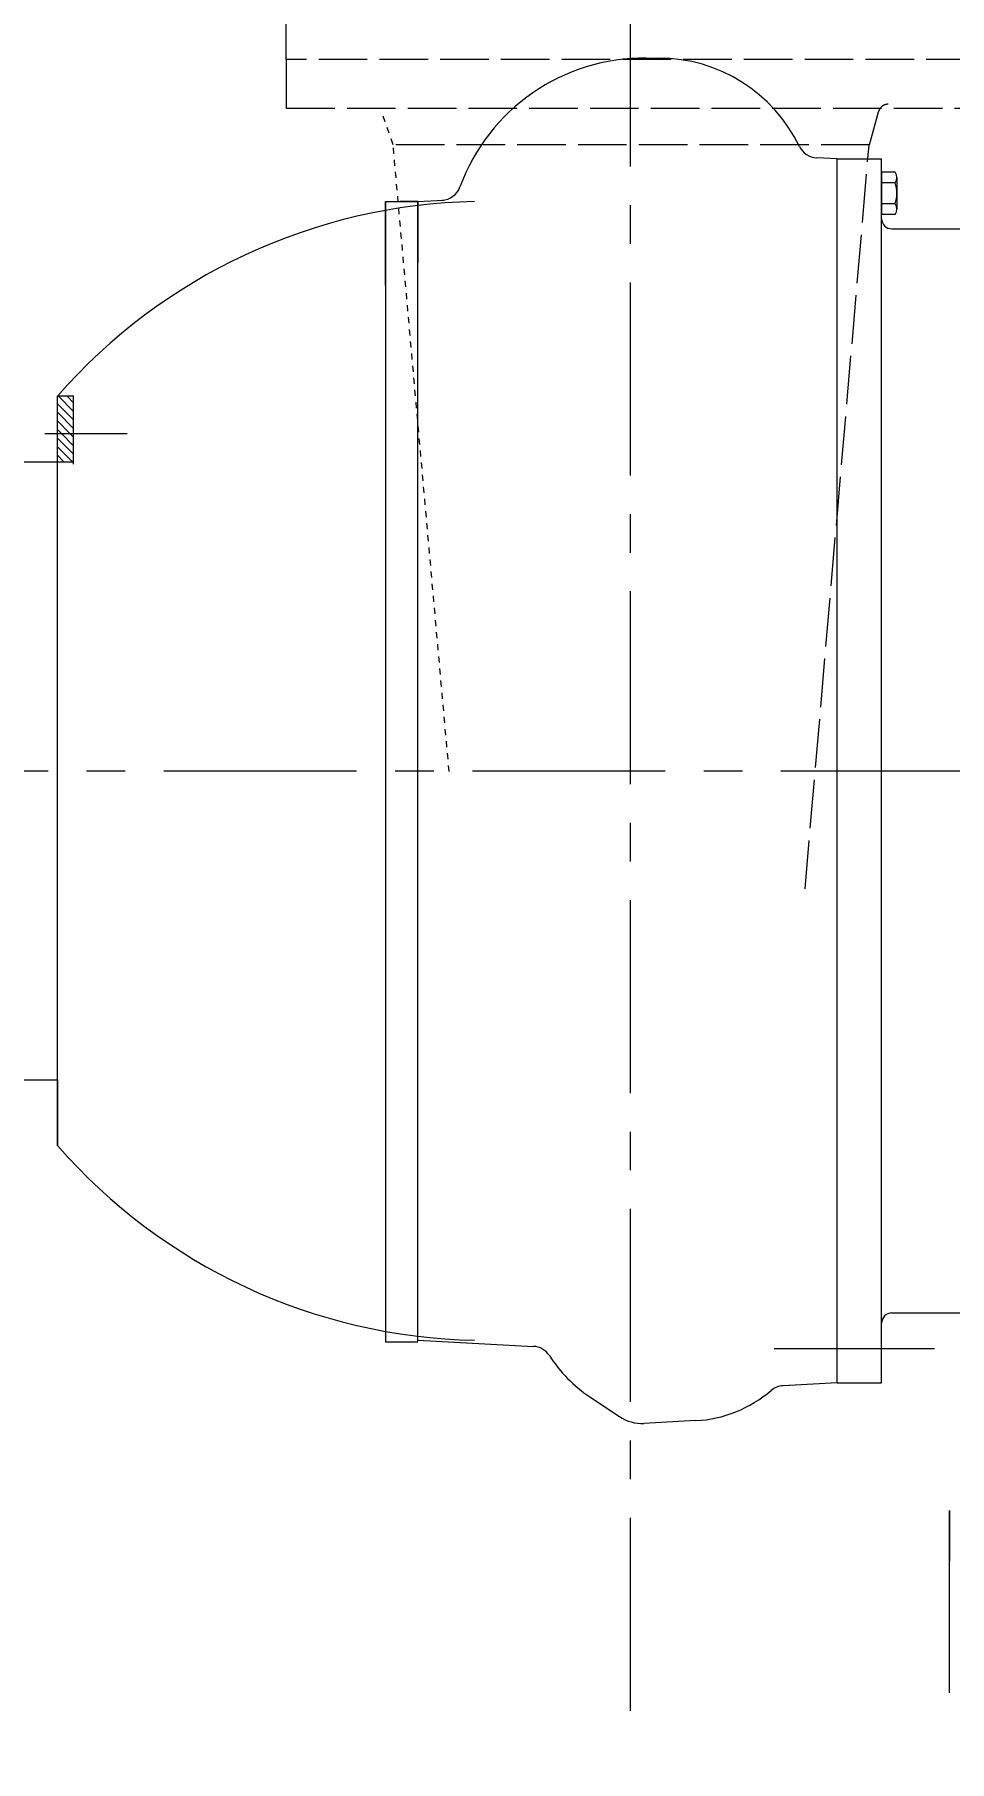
# Model space of a CAD drawing. Header units: millimetres. Extents: x 0 to 559189, y 1 to 426050.
# Drawn here: x 441293 to 452769, y 246963 to 268610 of the extents above; entities that cross this region are included whole.
import ezdxf

# ---------------------------------------------------------------- set-up
doc = ezdxf.new("R2010")
doc.units = ezdxf.units.MM
doc.header["$LTSCALE"] = 25.4
for name, pattern in [('ACAD_ISO02W100', [15, 12, -3]), ('ACAD_ISO04W100', [30, 24, -3, 0, -3]), ('CENTER', [50.8, 31.75, -6.35, 6.35, -6.35]), ('CHAIN', [0.7087, 0.4724, -0.0591, 0.1181, -0.0591]), ('EB_DASH', [6, 3, -3])]:
    doc.linetypes.add(name, pattern=pattern)
doc.layers.get('Defpoints').update_dxf_attribs({"lineweight": 5})
for name, color, linetype, lineweight in [('CAXA0', 7, 'Continuous', 5), ('CAXA1', 5, 'CENTER', 5), ('CAXA2', 6, 'EB_DASH', 5), ('图层1', 1, 'ACAD_ISO04W100', 5)]:
    doc.layers.add(name, color=color, linetype=linetype, lineweight=lineweight)
doc.styles.add('Roman', font='arial.ttf')
doc.styles.get("Standard").update_dxf_attribs({"font": 'arial.ttf'})
doc.dimstyles.new('ISO-25', dxfattribs={"dimscale": 30, "dimtxt": 38.1, "dimasz": 38.1, "dimexe": 50.8, "dimexo": 50.8, "dimgap": 15.875, "dimtad": 1, "dimtih": 1, "dimtoh": 1, "dimdec": 1, "dimlfac": 0.03937, "dimdsep": 46, "dimtxsty": 'Standard', "dimcen": 63.5, "dimclrd": 7, "dimclre": 7, "dimclrt": 7, "dimadec": 0, "dimazin": 0, "dimtfac": 1, "dimtdec": 1, "dimtmove": 0, "dimatfit": 3, "dimfxl": 25.4, "dimlwd": 5, "dimlwe": 5, "dimarcsym": 0})

# ---------------------------------------------------------------- blocks, each defined once
blk = doc.blocks.new('*D10')
at = {"color": 7, "linetype": 'Continuous', "lineweight": 5, "transparency": 16777216}
for p, q in [((505855, 252350), (505855, 217762)), ((399112, 246445), (399112, 217762)), ((400255, 219286), (504712, 219286))]:
    blk.add_line(p, q, dxfattribs=at)
at = {"color": 7, "transparency": 16777216}
for points in [[(400255, 219476), (400255, 219095), (399112, 219286)], [(504712, 219476), (504712, 219095), (505855, 219286)]]:
    blk.add_solid(points, dxfattribs=at)
at = {"layer": 'Defpoints', "color": 0, "transparency": 16777216}
for p in [(505855, 253874), (399112, 247969), (505855, 219286)]:
    blk.add_point(p, dxfattribs=at)
at = {"color": 7, "lineweight": 5, "transparency": 16777216, "insert": (452378, 221857), "char_height": 4191, "attachment_point": 5, "style": 'Roman'}
blk.add_mtext('B', dxfattribs=at)

msp = doc.modelspace()

# ---------------------------------------------------------------- linework, layer by layer
at = {"color": 7, "lineweight": 5}
for p, q in [((444450.64, 268295.33), (444450.64, 268904.93)), ((444450.64, 268295.33), (444450.64, 267685.73)), ((445695.24, 252224.81), (446101.64, 252224.81))]:
    msp.add_line(p, q, dxfattribs=at)
at = {"color": 7, "linetype": 'ACAD_ISO02W100', "lineweight": 5, "ltscale": 2}
for p, q in [((453086.65, 268295.33), (444450.64, 268295.33)), ((444450.64, 267685.73), (453086.65, 267685.73)), ((451767.53, 267228.53), (451878.43, 267642.4)), ((451767.53, 267228.53), (445790.02, 267228.53)), ((450958.07, 257901.92), (451761.18, 267228.53))]:
    msp.add_line(p, q, dxfattribs=at)
msp.add_arc((452001.1, 267609.53), 127, 90, 165, dxfattribs=at)
at = {"layer": 'CAXA0', "color": 7, "linetype": 'Continuous', "lineweight": 5}
for p, q in [((448916.94, 268314.47), (449124.26, 268314.47)), ((451359.46, 267050.81), (451101.68, 267064.32)), ((451359.46, 267050.98), (451918.26, 267050.98)), ((451359.46, 251709.37), (451359.46, 267050.98)), ((451918.26, 251709.37), (451918.26, 267050.98)), ((451359.46, 266466.78), (451359.46, 266771.58)), ((451918.26, 266883.14), (451918.26, 266355.21)), ((452089.29, 266883.14), (451918.26, 266883.14)), ((451918.26, 266771.58), (451918.26, 266466.78)), ((452089.29, 266751.16), (451918.26, 266751.16)), ((452108.76, 266817.15), (452108.76, 266421.2)), ((445695.24, 265463.34), (445695.24, 266517.58)), ((445695.24, 266517.58), (446101.64, 266517.58)), ((445695.24, 266517.58), (445695.24, 252224.81)), ((446101.64, 266517.41), (445879.58, 266517.41)), ((446101.64, 266517.41), (446423.51, 266534.28)), ((446101.64, 266517.58), (446101.64, 265749.23)), ((446101.64, 252233.79), (446101.64, 266517.58)), ((452089.29, 266487.19), (451918.26, 266487.19)), ((452089.29, 266355.21), (451918.26, 266355.21)), ((452045.26, 266174.35), (453073.95, 266174.35)), ((441580.44, 264079.18), (441783.64, 264079.18)), ((441580.44, 254681.17), (441580.44, 264079.18)), ((441783.64, 263778.88), (441580.44, 263982.08)), ((441783.64, 263671.12), (441580.44, 263874.32)), ((441783.64, 263886.65), (441591.11, 264079.18)), ((441783.64, 263994.41), (441698.87, 264079.18)), ((441783.64, 263225.29), (441783.64, 264079.18)), ((441783.64, 263225.29), (441783.64, 263884.84)), ((441737.72, 263609.28), (441580.44, 263766.56)), ((441629.96, 263609.28), (441580.44, 263658.8)), ((441783.64, 263347.83), (441580.44, 263551.03)), ((441773.02, 263250.69), (441580.44, 263443.27)), ((441783.64, 263455.59), (441629.96, 263609.28)), ((441783.64, 263563.36), (441737.72, 263609.28)), ((440894.64, 263253.51), (441783.64, 263253.51)), ((441665.25, 263250.69), (441580.44, 263335.51)), ((440894.64, 255506.51), (441580.44, 255506.51)), ((441580.44, 255506.51), (441580.44, 254681.17)), ((452045.26, 252585.67), (453073.95, 252585.67)), ((446101.64, 252242.77), (447550.44, 252166.84)), ((448259.18, 251532.77), (448628.34, 251286.1)), ((451359.46, 251709.37), (450683.16, 251673.92)), ((451359.46, 251709.37), (451918.26, 251709.37)), ((449587.68, 251235.27), (448937.16, 251201.18)), ((452768.93, 250108.82), (452768.93, 249473.82)), ((452768.95, 247822.88), (452768.95, 250108.88)), ((452768.96, 250108.86), (452768.96, 249473.86)), ((452769.02, 250108.86), (452769.02, 249473.86)), ((452768.92, 247822.85), (452768.92, 249804.05))]:
    msp.add_line(p, q, dxfattribs=at)
for centre, radius, start, end in [((448942.19, 265850.66), 2463.93, 89.412819, 159.850623), ((449124.26, 266358.66), 1955.8, 25.729117, 89.999999), ((451114.97, 267317.98), 254, 205.729117, 267), ((446390.6, 266786.91), 254, 272.999997, 339.85063), ((451987.16, 266817.15), 121.6, 327.132768, 32.867232), ((451651.56, 266619.18), 457.2, 343.221345, 16.778655), ((446954.64, 259380.17), 7137.4, 91.138349, 138.847674), ((451987.16, 266421.2), 121.6, 327.132768, 32.867232), ((452045.26, 266301.68), 127, 180, 270), ((452045.26, 266301.35), 127, 180, 270), ((446954.64, 259380.17), 7137.4, 221.152326, 268.861651), ((452045.26, 252458.67), 127, 90, 180), ((447537.14, 251913.19), 254, 32.705427, 86.999995), ((449246.99, 253011.12), 1778, 212.705414, 236.249756), ((449505.26, 252807.92), 1574.8, 272.999999, 310.643803), ((450696.46, 251420.27), 254, 92.999992, 130.643825), ((448910.57, 251708.49), 508, 236.249755, 273)]:
    msp.add_arc(centre, radius, start, end, dxfattribs=at)
at = {"layer": 'CAXA1', "linetype": 'CENTER', "lineweight": 5, "ltscale": 3}
for p, q in [((448768.64, 247598.87), (448768.64, 307416.53)), ((441422.78, 263609.28), (442455.93, 263609.28)), ((396461.89, 259380.03), (507137.33, 259379.95)), ((450571.93, 252141.17), (452579.13, 252141.17))]:
    msp.add_line(p, q, dxfattribs=at)
at = {"layer": 'CAXA2', "color": 7, "linetype": 'EB_DASH', "lineweight": 5}
for p, q in [((444450.64, 268295.33), (444450.64, 267736.53)), ((445790.02, 267228.53), (445643.93, 267651.03)), ((446492.81, 259373.65), (445790.02, 267228.53))]:
    msp.add_line(p, q, dxfattribs=at)
at = {"layer": '图层1', "color": 7, "linetype": 'CHAIN', "lineweight": 5, "ltscale": 12}
msp.add_point((448768.64, 259380.01), dxfattribs=at)

# ---------------------------------------------------------------- dimensions: what is measured, and where the dimension line sits
at = {"color": 7, "lineweight": 5}
dim = msp.add_linear_dim(base=(505855.13, 219285.59), p1=(399111.66, 247968.58), p2=(505855.13, 253873.89), text='B', dimstyle='ISO-25', override={"dimscale": 30, "dimtxt": 139.7, "dimpost": '\\X', "dimtxsty": 'Roman', "dimtmove": 1}, dxfattribs=at)
dim.commit()
dim.dimension.update_dxf_attribs({"geometry": '*D10', "text_midpoint": (452377.96, 219285.59), "dimtype": 160})

doc.saveas('drawing.dxf')
